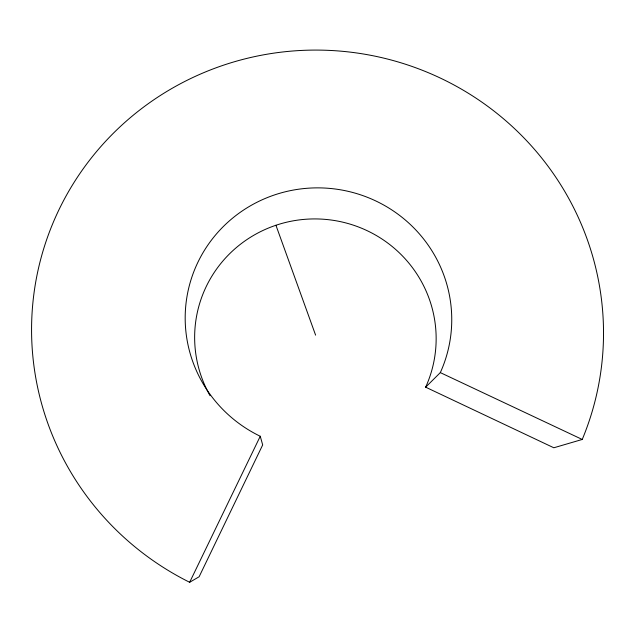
<?xml version="1.0" encoding="UTF-8"?>
<svg xmlns="http://www.w3.org/2000/svg" width="633" height="633" viewBox="0 0 633 633"><rect width="100%" height="100%" fill="white"/><g stroke="black" fill="none" stroke-linecap="round" stroke-linejoin="round"><path stroke-width="0.95" d="M189.655 582.289L260.25 436.264A133.349 130.881 9.6 0 1 197.9 262.268A133.349 130.881 9.6 0 1 373.881 200.06A133.349 130.881 9.6 0 1 440.323 372.608L582.241 439.46A286.124 281.179 10 0 0 432.418 74.457A286.124 281.179 10 0 0 58.624 210.449A286.124 281.179 10 0 0 189.655 582.289L199.126 576.758L262.687 444.92L260.25 436.264M210.061 395.728A120.816 119.051 10.4 0 1 309.917 219.018A120.816 119.051 10.4 0 1 425.653 387.174L440.323 372.608M582.241 439.46L553.828 447.776L425.653 387.174M275.933 225.261L315.606 335.15"/></g></svg>
